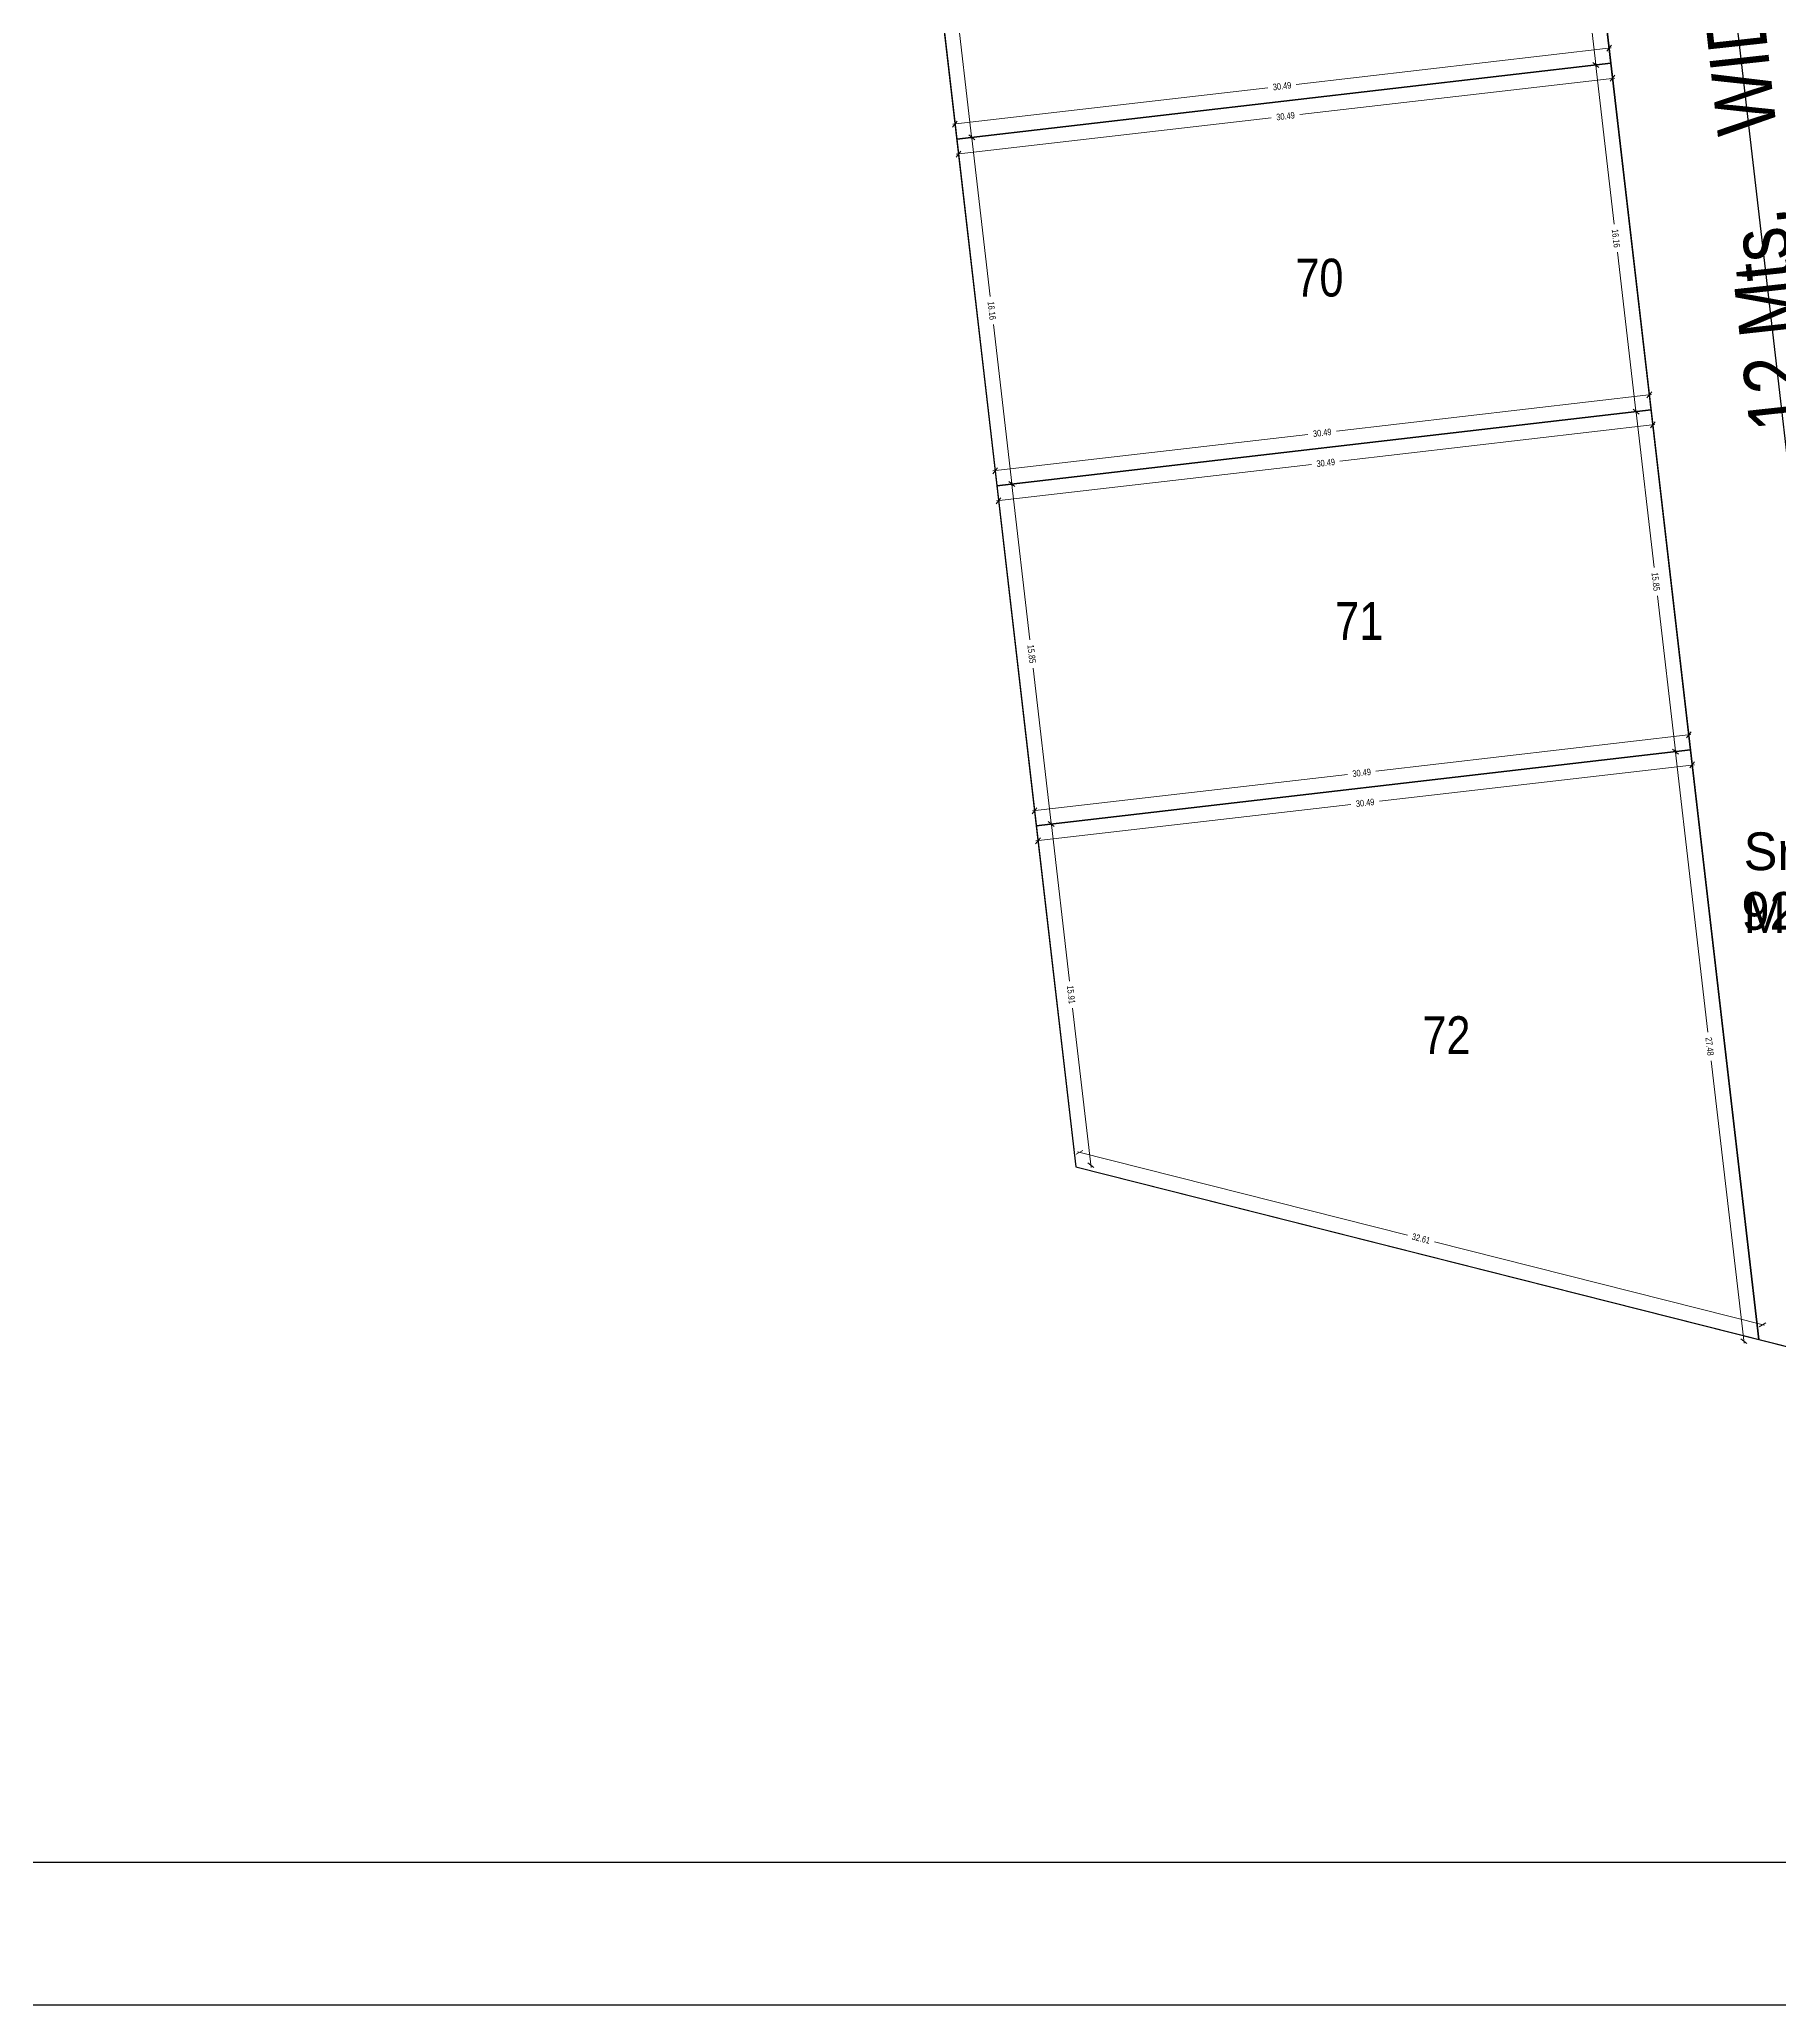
# Model space of a CAD drawing. Header units: millimetres. Extents: x 29397 to 29927, y 26123 to 26652.
# Drawn here: x 29694.1 to 29774.6, y 26123 to 26214.1 of the extents above; entities that cross this region are included whole.
import ezdxf
from ezdxf.enums import TextEntityAlignment as Align

# ---------------------------------------------------------------- set-up
doc = ezdxf.new("R2010")
doc.units = ezdxf.units.MM
doc.header["$LTSCALE"] = 0.3
doc.linetypes.add('CENTER', pattern=[0])
for name, color, linetype in [('_AREATABLE', 7, 'Continuous'), ('_DocNo', 255, 'Continuous'), ('_IndivSubPlot', 180, 'Continuous'), ('_IndivSubPlot_DIMENSION', 7, 'Continuous'), ('_InternalRoad', 3, 'Continuous'), ('_LandLord', 255, 'Continuous'), ('_LandLord_Sub', 7, 'Continuous'), ('_Plot', 7, 'Continuous'), ('_SurveyNo', 8, 'Continuous')]:
    doc.layers.add(name, color=color, linetype=linetype)
doc.layers.add('_SideBoundary', color=1, linetype='Continuous', true_color=0xff0000)
doc.layers.get('0').off()
doc.styles.add('PreDCRFont', font='ARIALN.TTF')
doc.dimstyles.new('PDCR-PLOT-INT', dxfattribs={"dimtxt": 0.3, "dimasz": 0.25, "dimexe": 0.25, "dimexo": 0.25, "dimgap": 0.25, "dimtad": 0, "dimzin": 0, "dimdsep": 46, "dimtxsty": 'PreDCRFont', "dimblk": 'OBLIQUE', "dimcen": 0.5, "dimdle": 0.1, "dimadec": 0, "dimazin": 0, "dimtfac": 1, "dimtix": 1, "dimtofl": 0, "dimtmove": 1, "dimatfit": 1, "dimfxl": 1, "dimtolj": 1, "dimtzin": 0, "dimlwd": 15, "dimarcsym": 0})

# ---------------------------------------------------------------- blocks, each defined once
blk = doc.blocks.new('_Oblique')
at = {"color": 0, "linetype": 'ByBlock', "lineweight": -2}
blk.add_line((-0.5, -0.5), (0.5, 0.5), dxfattribs=at)
blk = doc.blocks.new('*D945')
at = {"layer": '_IndivSubPlot_DIMENSION', "color": 0, "lineweight": 15, "transparency": 16777216}
for p, q in [((29735.279, 26226.264), (29736.18, 26218.49)), ((29737.232, 26209.417), (29736.331, 26217.192))]:
    blk.add_line(p, q, dxfattribs=at)
at = {"layer": '_IndivSubPlot_DIMENSION', "color": 0, "lineweight": 15, "transparency": 16777216, "xscale": 0.25, "yscale": 0.25, "zscale": 0.25}
for p, rotation in [((29735.291, 26226.165), 96.61144071521869), ((29737.221, 26209.516), 276.6114407152186)]:
    blk.add_blockref('_Oblique', p, dxfattribs=dict(at, rotation=rotation))
at = {"layer": '_IndivSubPlot_DIMENSION', "color": 0, "lineweight": 15, "transparency": 16777216, "insert": (29736.256, 26217.841), "char_height": 0.3, "attachment_point": 5, "rotation": 276.61144, "style": 'PreDCRFont'}
blk.add_mtext('\\A1;16.76', dxfattribs=at)
blk = doc.blocks.new('*D946')
at = {"layer": '_IndivSubPlot_DIMENSION', "color": 0, "lineweight": 15, "transparency": 16777216}
for p, q in [((29766.831, 26213.653), (29752.249, 26211.963)), ((29736.345, 26210.12), (29750.927, 26211.81))]:
    blk.add_line(p, q, dxfattribs=at)
at = {"layer": '_IndivSubPlot_DIMENSION', "color": 0, "lineweight": 15, "transparency": 16777216, "xscale": 0.25, "yscale": 0.25, "zscale": 0.25}
for p, rotation in [((29766.732, 26213.642), 6.611440715236816), ((29736.445, 26210.131), 186.6114407152368)]:
    blk.add_blockref('_Oblique', p, dxfattribs=dict(at, rotation=rotation))
at = {"layer": '_IndivSubPlot_DIMENSION', "color": 0, "lineweight": 15, "transparency": 16777216, "insert": (29751.588, 26211.886), "char_height": 0.3, "attachment_point": 5, "rotation": 6.61144, "style": 'PreDCRFont'}
blk.add_mtext('\\A1;30.49', dxfattribs=at)
blk = doc.blocks.new('*D947')
at = {"layer": '_IndivSubPlot_DIMENSION', "color": 0, "lineweight": 15, "transparency": 16777216}
for p, q in [((29764.176, 26229.614), (29765.077, 26221.839)), ((29766.129, 26212.766), (29765.227, 26220.541))]:
    blk.add_line(p, q, dxfattribs=at)
at = {"layer": '_IndivSubPlot_DIMENSION', "color": 0, "lineweight": 15, "transparency": 16777216, "xscale": 0.25, "yscale": 0.25, "zscale": 0.25}
for p, rotation in [((29764.187, 26229.514), 96.61144071520633), ((29766.117, 26212.866), 276.6114407152064)]:
    blk.add_blockref('_Oblique', p, dxfattribs=dict(at, rotation=rotation))
at = {"layer": '_IndivSubPlot_DIMENSION', "color": 0, "lineweight": 15, "transparency": 16777216, "insert": (29765.152, 26221.19), "char_height": 0.3, "attachment_point": 5, "rotation": 276.61144, "style": 'PreDCRFont'}
blk.add_mtext('\\A1;16.76', dxfattribs=at)
blk = doc.blocks.new('*D948')
at = {"layer": '_IndivSubPlot_DIMENSION', "color": 0, "lineweight": 15, "transparency": 16777216}
for p, q in [((29766.992, 26212.262), (29752.41, 26210.572)), ((29736.506, 26208.729), (29751.088, 26210.419))]:
    blk.add_line(p, q, dxfattribs=at)
at = {"layer": '_IndivSubPlot_DIMENSION', "color": 0, "lineweight": 15, "transparency": 16777216, "xscale": 0.25, "yscale": 0.25, "zscale": 0.25}
for p, rotation in [((29766.893, 26212.251), 6.611440715236849), ((29736.606, 26208.74), 186.6114407152368)]:
    blk.add_blockref('_Oblique', p, dxfattribs=dict(at, rotation=rotation))
at = {"layer": '_IndivSubPlot_DIMENSION', "color": 0, "lineweight": 15, "transparency": 16777216, "insert": (29751.749, 26210.496), "char_height": 0.3, "attachment_point": 5, "rotation": 6.61144, "style": 'PreDCRFont'}
blk.add_mtext('\\A1;30.49', dxfattribs=at)
blk = doc.blocks.new('*D949')
at = {"layer": '_IndivSubPlot_DIMENSION', "color": 0, "lineweight": 15, "transparency": 16777216}
for p, q in [((29737.209, 26209.616), (29738.076, 26202.139)), ((29739.093, 26193.365), (29738.226, 26200.841))]:
    blk.add_line(p, q, dxfattribs=at)
at = {"layer": '_IndivSubPlot_DIMENSION', "color": 0, "lineweight": 15, "transparency": 16777216, "xscale": 0.25, "yscale": 0.25, "zscale": 0.25}
for p, rotation in [((29737.221, 26209.516), 96.61144071522673), ((29739.081, 26193.464), 276.6114407152268)]:
    blk.add_blockref('_Oblique', p, dxfattribs=dict(at, rotation=rotation))
at = {"layer": '_IndivSubPlot_DIMENSION', "color": 0, "lineweight": 15, "transparency": 16777216, "insert": (29738.151, 26201.49), "char_height": 0.3, "attachment_point": 5, "rotation": 276.61144, "style": 'PreDCRFont'}
blk.add_mtext('\\A1;16.16', dxfattribs=at)
blk = doc.blocks.new('*D950')
at = {"layer": '_IndivSubPlot_DIMENSION', "color": 0, "lineweight": 15, "transparency": 16777216}
for p, q in [((29768.692, 26197.601), (29754.11, 26195.91)), ((29738.206, 26194.067), (29752.788, 26195.757))]:
    blk.add_line(p, q, dxfattribs=at)
at = {"layer": '_IndivSubPlot_DIMENSION', "color": 0, "lineweight": 15, "transparency": 16777216, "xscale": 0.25, "yscale": 0.25, "zscale": 0.25}
for p, rotation in [((29768.592, 26197.589), 6.611440715237605), ((29738.305, 26194.079), 186.6114407152376)]:
    blk.add_blockref('_Oblique', p, dxfattribs=dict(at, rotation=rotation))
at = {"layer": '_IndivSubPlot_DIMENSION', "color": 0, "lineweight": 15, "transparency": 16777216, "insert": (29753.449, 26195.834), "char_height": 0.3, "attachment_point": 5, "rotation": 6.61144, "style": 'PreDCRFont'}
blk.add_mtext('\\A1;30.49', dxfattribs=at)
blk = doc.blocks.new('*D951')
at = {"layer": '_IndivSubPlot_DIMENSION', "color": 0, "lineweight": 15, "transparency": 16777216}
for p, q in [((29766.106, 26212.965), (29766.972, 26205.489)), ((29767.989, 26196.714), (29767.123, 26204.19))]:
    blk.add_line(p, q, dxfattribs=at)
at = {"layer": '_IndivSubPlot_DIMENSION', "color": 0, "lineweight": 15, "transparency": 16777216, "xscale": 0.25, "yscale": 0.25, "zscale": 0.25}
for p, rotation in [((29766.117, 26212.866), 96.6114407152139), ((29767.978, 26196.813), 276.6114407152139)]:
    blk.add_blockref('_Oblique', p, dxfattribs=dict(at, rotation=rotation))
at = {"layer": '_IndivSubPlot_DIMENSION', "color": 0, "lineweight": 15, "transparency": 16777216, "insert": (29767.047, 26204.839), "char_height": 0.3, "attachment_point": 5, "rotation": 276.61144, "style": 'PreDCRFont'}
blk.add_mtext('\\A1;16.16', dxfattribs=at)
blk = doc.blocks.new('*D952')
at = {"layer": '_IndivSubPlot_DIMENSION', "color": 0, "lineweight": 15, "transparency": 16777216}
for p, q in [((29768.853, 26196.21), (29754.271, 26194.52)), ((29738.367, 26192.676), (29752.949, 26194.367))]:
    blk.add_line(p, q, dxfattribs=at)
at = {"layer": '_IndivSubPlot_DIMENSION', "color": 0, "lineweight": 15, "transparency": 16777216, "xscale": 0.25, "yscale": 0.25, "zscale": 0.25}
for p, rotation in [((29768.754, 26196.198), 6.611440715237569), ((29738.466, 26192.688), 186.6114407152376)]:
    blk.add_blockref('_Oblique', p, dxfattribs=dict(at, rotation=rotation))
at = {"layer": '_IndivSubPlot_DIMENSION', "color": 0, "lineweight": 15, "transparency": 16777216, "insert": (29753.61, 26194.443), "char_height": 0.3, "attachment_point": 5, "rotation": 6.61144, "style": 'PreDCRFont'}
blk.add_mtext('\\A1;30.49', dxfattribs=at)
blk = doc.blocks.new('*D953')
at = {"layer": '_IndivSubPlot_DIMENSION', "color": 0, "lineweight": 15, "transparency": 16777216}
for p, q in [((29739.07, 26193.563), (29739.918, 26186.242)), ((29740.918, 26177.62), (29740.069, 26184.941))]:
    blk.add_line(p, q, dxfattribs=at)
at = {"layer": '_IndivSubPlot_DIMENSION', "color": 0, "lineweight": 15, "transparency": 16777216, "xscale": 0.25, "yscale": 0.25, "zscale": 0.25}
for p, rotation in [((29739.081, 26193.464), 96.6114407152091), ((29740.906, 26177.719), 276.6114407152091)]:
    blk.add_blockref('_Oblique', p, dxfattribs=dict(at, rotation=rotation))
at = {"layer": '_IndivSubPlot_DIMENSION', "color": 0, "lineweight": 15, "transparency": 16777216, "insert": (29739.994, 26185.592), "char_height": 0.3, "attachment_point": 5, "rotation": 276.61144, "style": 'PreDCRFont'}
blk.add_mtext('\\A1;15.85', dxfattribs=at)
blk = doc.blocks.new('*D954')
at = {"layer": '_IndivSubPlot_DIMENSION', "color": 0, "lineweight": 15, "transparency": 16777216}
for p, q in [((29770.517, 26181.856), (29755.935, 26180.166)), ((29740.031, 26178.323), (29754.613, 26180.013))]:
    blk.add_line(p, q, dxfattribs=at)
at = {"layer": '_IndivSubPlot_DIMENSION', "color": 0, "lineweight": 15, "transparency": 16777216, "xscale": 0.25, "yscale": 0.25, "zscale": 0.25}
for p, rotation in [((29770.417, 26181.845), 6.611440715237605), ((29740.13, 26178.334), 186.6114407152376)]:
    blk.add_blockref('_Oblique', p, dxfattribs=dict(at, rotation=rotation))
at = {"layer": '_IndivSubPlot_DIMENSION', "color": 0, "lineweight": 15, "transparency": 16777216, "insert": (29755.274, 26180.089), "char_height": 0.3, "attachment_point": 5, "rotation": 6.61144, "style": 'PreDCRFont'}
blk.add_mtext('\\A1;30.49', dxfattribs=at)
blk = doc.blocks.new('*D955')
at = {"layer": '_IndivSubPlot_DIMENSION', "color": 0, "lineweight": 15, "transparency": 16777216}
for p, q in [((29767.966, 26196.913), (29768.815, 26189.591)), ((29769.814, 26180.969), (29768.965, 26188.291))]:
    blk.add_line(p, q, dxfattribs=at)
at = {"layer": '_IndivSubPlot_DIMENSION', "color": 0, "lineweight": 15, "transparency": 16777216, "xscale": 0.25, "yscale": 0.25, "zscale": 0.25}
for p, rotation in [((29767.978, 26196.813), 96.6114407152091), ((29769.803, 26181.069), 276.6114407152091)]:
    blk.add_blockref('_Oblique', p, dxfattribs=dict(at, rotation=rotation))
at = {"layer": '_IndivSubPlot_DIMENSION', "color": 0, "lineweight": 15, "transparency": 16777216, "insert": (29768.89, 26188.941), "char_height": 0.3, "attachment_point": 5, "rotation": 276.61144, "style": 'PreDCRFont'}
blk.add_mtext('\\A1;15.85', dxfattribs=at)
blk = doc.blocks.new('*D956')
at = {"layer": '_IndivSubPlot_DIMENSION', "color": 0, "lineweight": 15, "transparency": 16777216}
for p, q in [((29770.678, 26180.465), (29756.096, 26178.775)), ((29740.192, 26176.932), (29754.774, 26178.622))]:
    blk.add_line(p, q, dxfattribs=at)
at = {"layer": '_IndivSubPlot_DIMENSION', "color": 0, "lineweight": 15, "transparency": 16777216, "xscale": 0.25, "yscale": 0.25, "zscale": 0.25}
for p, rotation in [((29770.578, 26180.454), 6.611440715237569), ((29740.291, 26176.943), 186.6114407152376)]:
    blk.add_blockref('_Oblique', p, dxfattribs=dict(at, rotation=rotation))
at = {"layer": '_IndivSubPlot_DIMENSION', "color": 0, "lineweight": 15, "transparency": 16777216, "insert": (29755.435, 26178.699), "char_height": 0.3, "attachment_point": 5, "rotation": 6.61144, "style": 'PreDCRFont'}
blk.add_mtext('\\A1;30.49', dxfattribs=at)
blk = doc.blocks.new('*D957')
at = {"layer": '_IndivSubPlot_DIMENSION', "color": 0, "lineweight": 15, "transparency": 16777216}
for p, q in [((29740.894, 26177.819), (29741.749, 26170.444)), ((29742.749, 26161.817), (29741.894, 26169.192))]:
    blk.add_line(p, q, dxfattribs=at)
at = {"layer": '_IndivSubPlot_DIMENSION', "color": 0, "lineweight": 15, "transparency": 16777216, "xscale": 0.25, "yscale": 0.25, "zscale": 0.25}
for p, rotation in [((29740.906, 26177.719), 96.6114407152191), ((29742.738, 26161.917), 276.6114407152191)]:
    blk.add_blockref('_Oblique', p, dxfattribs=dict(at, rotation=rotation))
at = {"layer": '_IndivSubPlot_DIMENSION', "color": 0, "lineweight": 15, "transparency": 16777216, "insert": (29741.822, 26169.818), "char_height": 0.3, "attachment_point": 5, "rotation": 276.61144, "style": 'PreDCRFont'}
blk.add_mtext('\\A1;15.91', dxfattribs=at)
blk = doc.blocks.new('*D958')
at = {"layer": '_IndivSubPlot_DIMENSION', "color": 0, "lineweight": 15, "transparency": 16777216}
for p, q in [((29742.117, 26162.539), (29757.402, 26158.68)), ((29773.93, 26154.506), (29758.645, 26158.366))]:
    blk.add_line(p, q, dxfattribs=at)
at = {"layer": '_IndivSubPlot_DIMENSION', "color": 0, "lineweight": 15, "transparency": 16777216, "xscale": 0.25, "yscale": 0.25, "zscale": 0.25}
for p, rotation in [((29742.214, 26162.515), 165.8286574110097), ((29773.833, 26154.531), 345.8286574110097)]:
    blk.add_blockref('_Oblique', p, dxfattribs=dict(at, rotation=rotation))
at = {"layer": '_IndivSubPlot_DIMENSION', "color": 0, "lineweight": 15, "transparency": 16777216, "insert": (29758.023, 26158.523), "char_height": 0.3, "attachment_point": 5, "rotation": 345.82866, "style": 'PreDCRFont'}
blk.add_mtext('\\A1;32.61', dxfattribs=at)
blk = doc.blocks.new('*D959')
at = {"layer": '_IndivSubPlot_DIMENSION', "color": 0, "lineweight": 15, "transparency": 16777216}
for p, q in [((29769.791, 26181.168), (29771.308, 26168.083)), ((29772.978, 26153.672), (29771.461, 26166.757))]:
    blk.add_line(p, q, dxfattribs=at)
at = {"layer": '_IndivSubPlot_DIMENSION', "color": 0, "lineweight": 15, "transparency": 16777216, "xscale": 0.25, "yscale": 0.25, "zscale": 0.25}
for p, rotation in [((29769.803, 26181.069), 96.61144071520472), ((29772.966, 26153.771), 276.6114407152047)]:
    blk.add_blockref('_Oblique', p, dxfattribs=dict(at, rotation=rotation))
at = {"layer": '_IndivSubPlot_DIMENSION', "color": 0, "lineweight": 15, "transparency": 16777216, "insert": (29771.385, 26167.42), "char_height": 0.3, "attachment_point": 5, "rotation": 276.61144, "style": 'PreDCRFont'}
blk.add_mtext('\\A1;27.48', dxfattribs=at)
blk = doc.blocks.new('blkBoundary')
at = {"layer": '_AREATABLE'}
blk.add_lwpolyline([(0, 0), (1, 0), (1, 1), (0, 1)], close=True, dxfattribs=at)

msp = doc.modelspace()

# ---------------------------------------------------------------- linework, layer by layer
at = {"layer": '_IndivSubPlot'}
for points in [[(29764.883, 26229.595), (29734.596, 26226.084), (29736.525, 26209.436), (29766.812, 26212.946)], [(29766.812, 26212.946), (29736.525, 26209.436), (29738.386, 26193.383), (29768.673, 26196.894)], [(29768.673, 26196.894), (29738.386, 26193.383), (29740.211, 26177.639), (29770.498, 26181.149)], [(29770.498, 26181.149), (29740.211, 26177.639), (29742.042, 26161.836), (29773.662, 26153.852)]]:
    msp.add_lwpolyline(points, close=True, dxfattribs=at)
at = {"layer": '_InternalRoad'}
msp.add_lwpolyline([(29769.257, 26296.077), (29757.228, 26295.636), (29773.662, 26153.852), (29786.106, 26150.71)], close=True, dxfattribs=at)
at = {"layer": '_InternalRoad', "linetype": 'CENTER'}
msp.add_lwpolyline([(29763.243, 26295.857), (29779.881, 26152.282)], dxfattribs=at)
at = {"layer": '_LandLord_Sub'}
msp.add_lwpolyline([(29817.589, 26220.061), (29735.299, 26220.012), (29742.042, 26161.836), (29817.719, 26142.727)], close=True, dxfattribs=at)
at = {"layer": '_Plot'}
msp.add_lwpolyline([(29721.705, 26345.62), (29716.939, 26398.244), (29591.151, 26394.888), (29591.151, 26445.805), (29584.662, 26520.159), (29573.003, 26515.725), (29579.151, 26445.283), (29579.151, 26394.568), (29561.044, 26394.085), (29560.61, 26388.782), (29448.945, 26388.782), (29451.917, 26301.216), (29538.129, 26293.912), (29726.668, 26294.483), (29742.042, 26161.836), (29817.719, 26142.727), (29817.589, 26220.061), (29828.251, 26220.067), (29825.18, 26310.138), (29725.503, 26306.48)], close=True, dxfattribs=at)
at = {"layer": '_SideBoundary'}
msp.add_lwpolyline([(29451.917, 26301.216), (29508.009, 26296.464), (29538.129, 26293.912), (29548.977, 26293.945), (29591.457, 26294.074), (29648.576, 26294.247), (29726.668, 26294.483), (29728.806, 26276.03), (29730.736, 26259.381), (29732.666, 26242.733), (29734.596, 26226.084), (29736.525, 26209.436), (29738.386, 26193.383), (29740.211, 26177.639), (29742.042, 26161.836), (29773.662, 26153.852), (29817.719, 26142.727), (29803, 26129.636), (29446.919, 26129.636)], close=True, dxfattribs=at)
at = {"layer": '_SurveyNo'}
msp.add_lwpolyline([(29817.589, 26220.061), (29735.299, 26220.012), (29742.042, 26161.836), (29817.719, 26142.727)], close=True, dxfattribs=at)

# ---------------------------------------------------------------- block references
at = {"layer": '_AREATABLE', "xscale": 459.9299662421108, "yscale": 528.5196624699238}
msp.add_blockref('blkBoundary', (29396.802, 26123.046), dxfattribs=at)

# ---------------------------------------------------------------- texts
at = {"layer": '_DocNo', "insert": (29772.858, 26174.57), "char_height": 1.75, "attachment_point": 1, "style": ''}
msp.add_mtext_dynamic_manual_height_columns('9216/2024', width=9.6186, gutter_width=8.75, heights=[0], dxfattribs=at)
at = {"layer": '_IndivSubPlot', "lineweight": 30, "style": 'PreDCRFont'}
for s, p in [('70', (29753.318, 26203.019)), ('71', (29755.161, 26187.12)), ('72', (29759.197, 26167.94))]:
    msp.add_text(s, height=1.75, dxfattribs=at).set_placement(p, align=Align.MIDDLE_CENTER)
at = {"layer": '_InternalRoad', "lineweight": 30, "style": 'PreDCRFont'}
msp.add_text('    12 Mts.    WIDE    PROPOSED     ROAD', height=2.7432, rotation=96.21462, dxfattribs=at).set_placement((29776.371, 26192.616))
at = {"layer": '_LandLord', "insert": (29772.961, 26177.331), "char_height": 1.75, "attachment_point": 1, "style": ''}
msp.add_mtext_dynamic_manual_height_columns('Sri. Murali', width=9.6186, gutter_width=8.75, heights=[0], dxfattribs=at)

# ---------------------------------------------------------------- dimensions: what is measured, and where the dimension line sits
at = {"layer": '_IndivSubPlot_DIMENSION', "lineweight": 15}
for p1, p2, text, picture, middle in [((29766.117, 26212.866), (29764.187, 26229.514), '16.76', '*D947', (29765.152, 26221.19)), ((29735.291, 26226.165), (29737.221, 26209.516), '16.76', '*D945', (29736.256, 26217.841)), ((29736.445, 26210.131), (29766.732, 26213.642), '30.49', '*D946', (29751.588, 26211.886)), ((29766.893, 26212.251), (29736.606, 26208.74), '30.49', '*D948', (29751.749, 26210.496)), ((29767.978, 26196.813), (29766.117, 26212.866), '16.16', '*D951', (29767.047, 26204.839)), ((29737.221, 26209.516), (29739.081, 26193.464), '16.16', '*D949', (29738.151, 26201.49)), ((29738.305, 26194.079), (29768.592, 26197.589), '30.49', '*D950', (29753.449, 26195.834)), ((29769.803, 26181.069), (29767.978, 26196.813), '15.85', '*D955', (29768.89, 26188.941)), ((29768.754, 26196.198), (29738.466, 26192.688), '30.49', '*D952', (29753.61, 26194.443)), ((29739.081, 26193.464), (29740.906, 26177.719), '15.85', '*D953', (29739.994, 26185.592)), ((29740.13, 26178.334), (29770.417, 26181.845), '30.49', '*D954', (29755.274, 26180.089)), ((29772.966, 26153.771), (29769.803, 26181.069), '27.48', '*D959', (29771.385, 26167.42)), ((29770.578, 26180.454), (29740.291, 26176.943), '30.49', '*D956', (29755.435, 26178.699)), ((29740.906, 26177.719), (29742.738, 26161.917), '15.91', '*D957', (29741.822, 26169.818)), ((29742.214, 26162.515), (29773.833, 26154.531), '32.61', '*D958', (29758.023, 26158.523))]:
    dim = msp.add_aligned_dim(p1=p1, p2=p2, distance=0, text=text, dimstyle='PDCR-PLOT-INT', dxfattribs=at)
    dim.commit()
    dim.dimension.update_dxf_attribs({"geometry": picture, "text_midpoint": middle})

doc.saveas('drawing.dxf')
